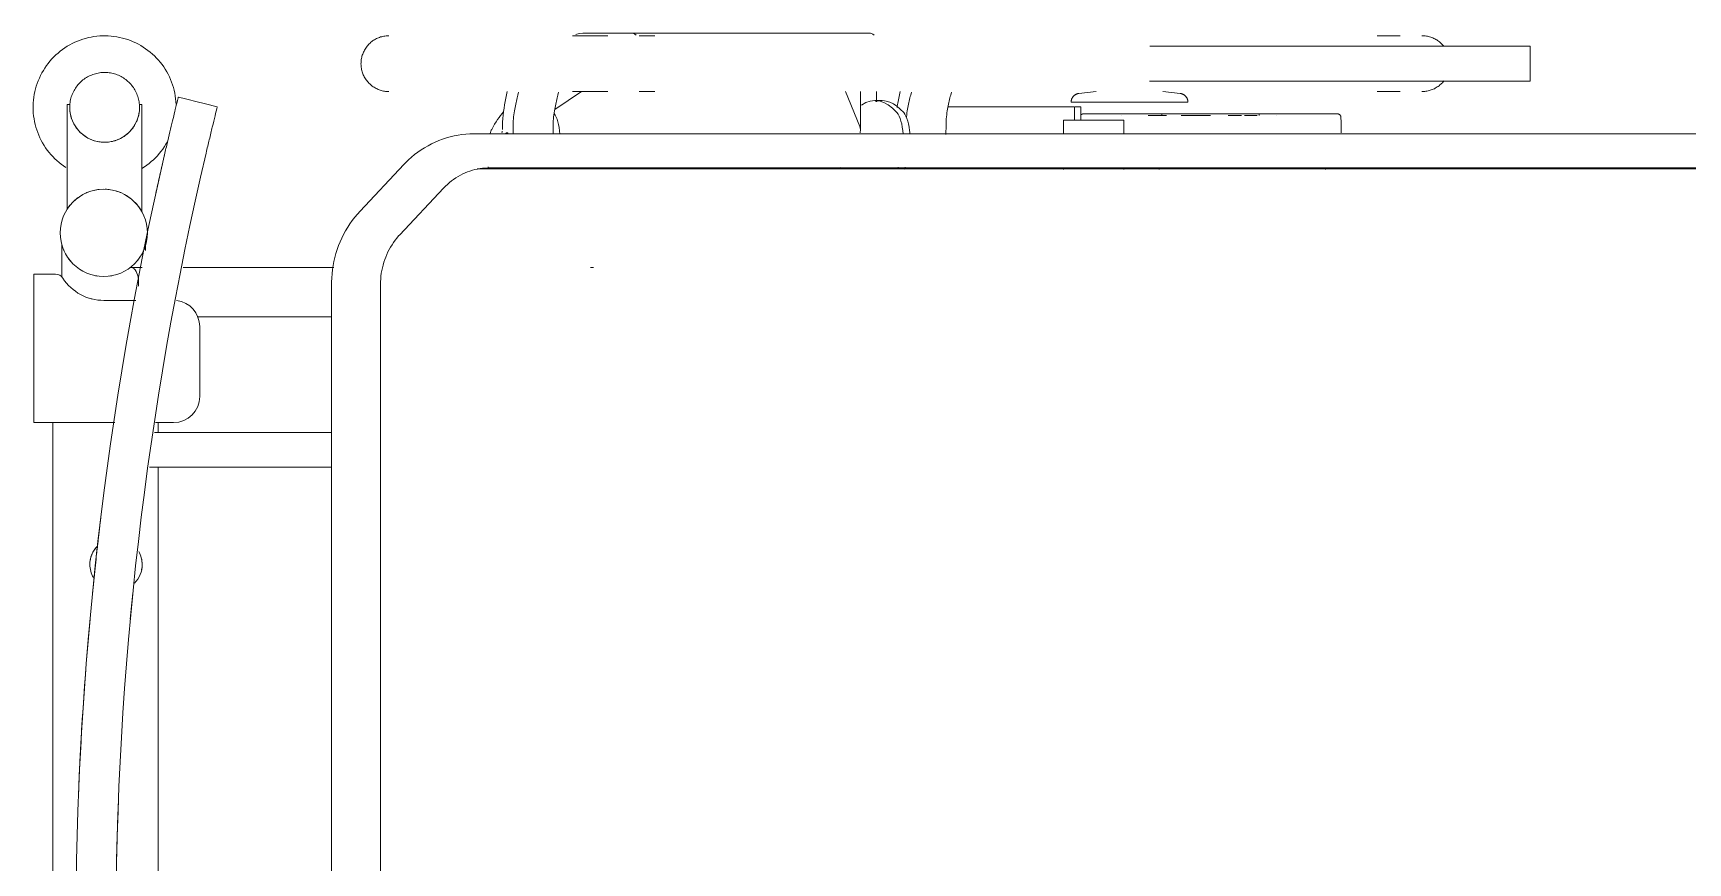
# Model space of a CAD drawing. Header units: millimetres. Extents: x -174154 to -170572, y -111302 to -109817.
# Drawn here: x -170869.87 to -170860.39, y -110606.29 to -110601.54 of the extents above; entities that cross this region are included whole.
import ezdxf

# ---------------------------------------------------------------- set-up
doc = ezdxf.new("R2010")
doc.units = ezdxf.units.MM
doc.linetypes.add('ACAD_ISO02W100', pattern=[15, 12, -3])
doc.layers.add('!Подложка', color=252, linetype='ACAD_ISO02W100', lineweight=25)
doc.layers.add('Специальное оборудование', color=7, linetype='Continuous', lineweight=18)

# ---------------------------------------------------------------- blocks, each defined once
blk = doc.blocks.new('Medical_All_ARJO_Enterprise-8000_Patient-Bed - Citadel-V14-В_АР_ПЭ_02 Этаж')
at = {"layer": 'Специальное оборудование'}
for p, q in [((848.2247061360101, 374.8162923459365), (848.2247061360144, -371.8709884289974)), ((876.2985325592456, -371.8709884289974), (876.2985325592456, 374.8162923459365)), ((1035.914813300607, -292.8326392173687), (1035.914813300612, 292.832639217386)), ((975.6648133006081, 267.2392910623173), (975.6648133006081, -267.2392910622913)), ((1013.260909961903, -195.2721351761162), (1012.973210555421, -198.1551293568595)), ((1009.281152946215, -231.9625332769053), (1008.634559639425, -237.3824297518499)), ((980.5424518383192, -267.2392910622913), (876.271895445888, -267.2392910623)), ((876.271895445888, -287.2392910622954), (977.7491438272782, -287.2392910622868)), ((977.1524391039894, -292.8326392173768), (966.7897024446481, -292.8326392173768)), ((975.6648133006081, -287.2392910622868), (975.6648133006081, -292.8326392173601)), ((1046.789745359992, -292.8326392173768), (1000.420603119606, -292.8326392173768)), ((1046.789745359992, -377.832647562027), (1046.789745359992, -292.8326392173768)), ((951.789716749763, -307.8326547145844), (951.789716749763, -347.8326463699341)), ((953.3033456582488, -353.4815021123002), (876.271895445888, -353.4815021123002)), ((988.4518283143535, -362.8326618671418), (1006.766184782595, -362.8326618671418)), ((986.8462359996688, -370.9533054435122), (986.8462359996688, -373.6452884791615)), ((1030.789740821377, -394.5273480415228), (1030.789740821377, -376.2406428401897)), ((1034.455004734435, -377.832647562027), (1046.789745359992, -377.832647562027)), ((726.1281494796829, -381.6452884791526), (727.8115219731947, -381.6452884791526)), ((874.9998681898962, -381.6452884791526), (961.2744184479063, -381.645288479144)), ((984.7322452021327, -381.645288479144), (991.3197792274657, -381.645288479144)), ((982.789740821375, -391.4699404642132), (982.789740821375, -394.5273480415228)), ((837.1208344146706, -400.4833576485169), (812.0720471892516, -427.1397202412822)), ((834.8306574154449, -440.6256599208832), (859.8794446408597, -413.9692973281179)), ((984.9712647496474, -474.9862198606733), (984.9712647496474, -413.7320234533865)), ((1027.795128695996, -415.0836631837658), (1027.795128695996, -474.9862198606733)), ((785.7819392196792, -438.7704374405705), (1.733594831359858, -438.7704374405705)), ((42.34250752896823, -438.1182834874516), (729.0108506033491, -438.1182834874516)), ((306.525062467856, -437.8395702914013), (306.525062467856, -439.0089566565522)), ((422.1081153098773, -439.008956656564), (422.1081153098773, -437.839570291402)), ((456.8225675686161, -439.0089566565522), (456.8225675686161, -437.8395702913927)), ((748.4556913886167, -438.3537205085848), (585.2807429946079, -438.3537205085762)), ((729.0108506033491, -438.1182834874516), (792.8059269300659, -438.1182834874516)), ((779.6507267725289, -438.3537205085848), (778.2422806102733, -438.3537205085848)), ((1.733594831364189, -458.284264602941), (785.7819392196835, -458.284264602941)), ((422.1081153098773, -466.0040140151984), (422.1081153098773, -458.0457453869741)), ((456.8225675686205, -466.0040140151876), (456.8225675686205, -458.0457453869593)), ((524.0727803097897, -463.2164739659449), (524.138930297299, -457.8131065731836)), ((573.1595456061531, -460.4216931842225), (573.1595456061531, -482.4568927287863)), ((573.535117851991, -462.3709940836143), (581.7068750197561, -482.4568927288012)), ((749.2311506240774, -463.2164739659449), (749.2948439155431, -458.0137782859979)), ((772.2202739136359, -458.2801421998441), (772.159841546015, -463.2164739659449)), ((785.7819392196835, -458.284264602941), (794.6744629461512, -458.284264602941)), ((334.4291387529863, -468.766398707406), (334.4291387529858, -468.7663987074064)), ((344.5753751296135, -468.7663987073985), (344.5753751296135, -469.6968793868941)), ((353.0204780351642, -468.766398707406), (345.7939469389879, -468.766398707406)), ((345.7939469389872, -468.7663987074064), (353.0204780351637, -468.7663987074064)), ((352.3639739579889, -468.7663987074062), (345.9433299862883, -468.7663987074063)), ((345.9433299862882, -468.7663987074063), (352.3639739579888, -468.7663987074063)), ((349.6281603045631, -469.6968793868855), (346.8834670093552, -469.6968793868855)), ((362.4143273601725, -468.766398707406), (354.7021080810784, -468.766398707406)), ((362.201550967324, -468.7663987074062), (356.0966466747924, -468.7663987074062)), ((372.5250581753643, -469.6968793868941), (369.614285653964, -469.6968793868941)), ((388.9534696758746, -468.7663987074062), (372.5250581753335, -468.7663987074062)), ((389.3322042368415, -468.766398707406), (372.5250581753336, -468.766398707406)), ((372.5250581753335, -469.6968793869019), (372.5250581753332, -469.696879386902)), ((388.9534696758745, -469.696879386902), (372.5250581753335, -469.6968793869019)), ((372.5250581753336, -469.6968793869016), (372.525058175333, -469.696879386902)), ((389.2007143173061, -469.696879386902), (372.5250581753336, -469.6968793869016)), ((398.9006159609638, -469.6968793868941), (396.1665645676696, -469.6968793868941)), ((397.7821630687698, -468.7663987074064), (408.1618471657047, -468.7663987074064)), ((408.1618471657049, -468.766398707406), (397.78216306877, -468.766398707406)), ((398.0508731911858, -468.7663987074063), (398.0508731911858, -468.7663987074062)), ((400.4747412211152, -469.6968793868941), (400.4747412211152, -468.7663987073985)), ((439.749805003116, -466.0040140151984), (422.1081153098775, -466.0040140151984)), ((423.2965728508908, -468.7663987074063), (423.2965728508909, -468.766398707406)), ((456.7696786825401, -466.0040140151984), (439.7498050031161, -466.0040140151984)), ((446.8118088993519, -466.0040140151972), (446.8118088993519, -473.7633090515685)), ((450.078495895337, -473.7633090515685), (446.8118088993521, -473.7633090515685)), ((450.4027503019035, -473.7633090515685), (450.4027503019035, -466.0040140151972)), ((494.8758568453895, -473.7633090515685), (450.4027503019037, -473.7633090515685)), ((500.1185201125812, -473.7633090515685), (494.8758568453895, -473.7633090515685)), ((522.9139616726534, -473.7633090515685), (500.1185201125812, -473.7633090515685)), ((522.6208394793242, -475.2623252897305), (523.1751179698176, -472.4277652440407)), ((546.1038088917555, -472.4277652440407), (545.5495304012621, -475.2623252897305)), ((732.9692491480042, -482.4568927287905), (748.3630741723528, -472.2222922494864)), ((747.7792097936119, -475.2623252897306), (748.3334882841054, -472.4277652440406)), ((771.262179206043, -472.4277652440406), (770.7079007155496, -475.2623252897306)), ((271.4127462168117, -482.4568927288052), (263.7322682706803, -482.4568927288052)), ((263.732268270679, -482.4568927288052), (276.930870631816, -482.4568927288052)), ((276.2529873828749, -482.4568927288052), (271.4127462168109, -482.4568927288052)), ((385.4275669751743, -476.4933884143862), (418.8935029826054, -476.4933884143861)), ((389.9111522387458, -476.4933884143863), (386.5678910920905, -476.4933884143862)), ((389.8887374470153, -481.3771038322728), (399.7468155948046, -482.4568927287863)), ((418.8935029826056, -476.4933884143862), (452.359438990037, -476.4933884143863)), ((438.0401903705172, -482.4568927287863), (447.8982685182546, -481.3771038322728)), ((550.4471272081372, -482.456892728797), (551.5751753354311, -476.6905553253579)), ((560.9057763692995, -477.3417164297149), (564.8356241765173, -477.3417164297149)), ((563.8975887418733, -482.4568927287863), (563.8975887418733, -476.5960821857776)), ((693.6411847928571, -482.4568927288052), (690.9932097852853, -482.4568927288052)), ((691.017407378801, -482.4568927288052), (700.0160008522735, -482.4568927288052)), ((700.0044829699978, -482.4568927288052), (693.6411847928575, -482.4568927288052)), ((717.9932494781712, -482.4568927288052), (737.6286423986407, -482.4568927288052)), ((730.0056757293893, -482.4568927288052), (718.0988889402197, -482.4568927288052)), ((738.1992934468749, -482.4568927288052), (730.0056757294007, -482.4568927288052)), ((775.6054975224231, -482.4568927288054), (776.7335456497186, -476.6905553253579)), ((984.9712647496474, -474.9862198606733), (986.366721324399, -474.9862198606733)), ((1026.246576081111, -474.9862198606733), (1027.795128695996, -474.9862198606733)), ((189.2480463813068, -488.4533081865994), (189.2480463813068, -508.4611679696125)), ((189.2509511315863, -488.4533081866112), (239.3159643660892, -488.4533081866112)), ((239.3159643660893, -488.4533081866112), (407.5501528985775, -488.4533081866112)), ((239.3159643660894, -508.4611679696228), (189.2509511315863, -508.4611679696228)), ((407.2026175316719, -508.4611679696228), (239.3159643660893, -508.4611679696228)), ((276.9308706318155, -514.4575834274289), (263.7322682706791, -514.4575834274289)), ((263.7322682706807, -514.4575834274289), (271.4127462168111, -514.4575834274289)), ((271.4127462168108, -514.4575834274289), (276.252987382873, -514.4575834274289)), ((568.2010095493414, -515.955046345646), (704.6522054866791, -515.955046345646)), ((690.9932097852793, -514.4575834274289), (693.641184792826, -514.4575834274289)), ((700.0160008522778, -514.4575834274289), (691.0174073788095, -514.4575834274289)), ((693.6411847928416, -514.4575834274289), (700.004482970003, -514.4575834274289)), ((718.3333543249937, -515.9550463456553), (704.6522054866457, -515.9550463456552)), ((737.6286423986451, -514.4575834274289), (717.993249478167, -514.4575834274289)), ((718.0988889402175, -514.4575834274289), (730.0056757293834, -514.4575834274289)), ((728.2071815213613, -515.9550463456553), (718.3333543249939, -515.9550463456553)), ((732.2264014156983, -515.9550463456553), (728.2071815213615, -515.9550463456553)), ((730.0056757293887, -514.4575834274289), (738.1992934468768, -514.4575834274289))]:
    blk.add_line(p, q, dxfattribs=at)
at = {"layer": 'Специальное оборудование', "flags": 128}
for points in [[(848.2247061360144, -371.8709884289974), (848.194140646391, -373.4971396175336), (848.1025013908144, -375.1205420218955), (847.9499598366292, -376.738452964162), (847.7368011880288, -378.3481419583176), (847.4634235248026, -379.9468967544444), (847.1303365985257, -381.5320293201594), (846.7381602882521, -383.1008817377619), (846.2876227186564, -384.6508319947483), (845.779558044855, -386.1792996443743), (845.2149039092676, -387.6837513126413), (844.5946985778573, -389.1617060268678), (843.92007776481, -390.6107403403291), (843.1922711573222, -392.0284932269542), (842.4125986547356, -393.4126707195152), (841.58246633943, -394.7610502646149), (840.7033622002523, -396.0714847681576), (839.7768516330173, -397.341906305607), (838.8045727465559, -398.5703294727408), (837.7882315067793, -399.7548543547077), (837.1208344146706, -400.4833576485169)], [(859.8794446408597, -413.9692973281179), (861.4400336433796, -412.2407687567423), (862.9331030907185, -410.4487914253962), (864.3564103432686, -408.5963088083904), (865.707831158467, -406.6863431426449), (866.985360839657, -404.721990219202), (868.1871152213715, -402.7064143164477), (869.3113315170407, -400.6428432674957), (870.3563690512826, -398.5345636522146), (871.3207098956764, -396.3849161027558), (872.202959423277, -394.1972907108717), (873.0018467943457, -391.9751225249296), (873.7162253827621, -389.7218871247538), (874.3450731504139, -387.4410962628942), (874.8874929746562, -385.1362935618674), (875.3427129323524, -382.8110502574837), (875.7100865427299, -380.4689609796933), (875.9890929702716, -378.1136395632428), (876.1793371881413, -375.7487148812172), (876.2805501022938, -373.3778266957448), (876.2985325592456, -371.8709884289974)], [(812.0720471892516, -427.1397202412822), (810.9875027035865, -428.2486117242244), (809.863678877121, -429.3090258730315), (808.7024858798692, -430.3193920366305), (807.5058782741786, -431.2782333756041), (806.2758500347142, -432.1841674448075), (805.0144297096587, -433.0359063585015), (803.7236757744412, -433.83225655803), (802.4056722274308, -434.5721182111056), (801.0625244737682, -435.254484279262), (799.6963555381027, -435.8784392989094), (798.309302640302, -436.4431579282742), (796.9035141598598, -436.9479033193902), (795.4811470046193, -437.3920253788066), (794.0443643886479, -437.7749589844606), (792.5953340119414, -438.0962222270753), (791.136226622559, -438.3554147433416), (789.6692149294023, -438.5522162051448), (788.1964728224219, -438.6863850227924), (786.7201748463777, -438.7577573125658), (785.7819392196792, -438.7704374405705)], [(794.6744629461555, -458.284264602941), (796.954804256584, -458.2357246959092), (799.2313088912618, -458.0901946849672), (801.500149617282, -457.8479433204799), (803.7575179968851, -457.5094172597384), (805.9996335614655, -457.0752392018296), (808.2227527247034, -456.5462053249836), (810.4231773601236, -455.9232820727887), (812.5972629776701, -455.207602345418), (814.7414264452408, -454.4004611600272), (816.8521532129192, -453.503310850153), (818.9260040102566, -452.5177558769078), (820.9596209993302, -451.4455473257462), (822.9497333780962, -450.2885771609614), (824.8931624394969, -449.0488723071416), (826.7868261014797, -447.7285886213676), (828.6277429311085, -446.3300048139628), (830.4130356924962, -444.8555163685057), (832.1399344533246, -443.3076295039449), (833.8057792875513, -441.6889552139785), (834.8306574154449, -440.6256599208832)], [(984.9043126761262, -438.4669388751071), (983.5229828066359, -439.3507767617551), (982.1781019423207, -440.2891461341438), (980.8718216056787, -441.2805458014437), (979.606231566579, -442.3233897356779), (978.3833564991213, -443.4160096090102), (977.2051527425383, -444.556657462726), (976.0735051714969, -445.7435085035771), (974.9902241807123, -446.9746640230868), (973.9570427886806, -448.2481544350621), (972.9756138652364, -449.5619424265029), (972.0475074872818, -450.913926216876), (971.1742084270545, -452.3019429205305), (970.357113776742, -453.7237720068304)], [(1047.306650322137, -473.4374999999866), (1047.273854693949, -471.797937233581), (1047.17552027537, -470.160997417849), (1047.011804380503, -468.5292993072937), (1046.782968919857, -466.9054532708163), (1046.489379981354, -465.292057115678), (1046.13150724466, -463.6916919315515), (1045.709923229816, -462.1069179613493), (1045.225302381319, -460.5402705053349), (1044.678419989128, -458.9942558652573), (1044.070150948429, -457.4713473347279), (1043.401468359919, -455.9739812425358), (1042.673441973095, -454.5045530550034), (1041.887236474881, -453.0654135437701), (1041.044109626341, -451.6588650250562), (1040.145410250591, -450.2871576764332), (1039.19257607492, -448.95248593707), (1038.187131430741, -447.6569849970002), (1037.130684815004, -446.4027273813859), (1036.024926316931, -445.1917196348487), (1034.871624914236, -444.025899111461), (1033.672625643139, -442.9071308753469), (1032.429846646696, -441.8372047170365), (1031.145276106204, -440.8178322901312), (1029.820969060487, -439.850644373088), (1028.459044118318, -438.9371882602289)], [(1026.3066296293, -473.4374999999866), (1026.290631777779, -472.6377140789979), (1026.242663816358, -471.8392076448576), (1026.162802483545, -471.0432581375441), (1026.051175540437, -470.2511389064575), (1025.907961566326, -469.4641171734081), (1025.733389673031, -468.6834520052636), (1025.527739138326, -467.9103922997818), (1025.29133895921, -467.1461747875477), (1025.024567325533, -466.3920220535836), (1024.727851015004, -465.6491405813878), (1024.401664710416, -464.9187188228237), (1024.046530240289, -464.2019252968999), (1023.663015744004, -463.4999067203514), (1023.251734762949, -462.81378617315), (1022.813345258956, -462.1446613017854), (1022.348548561715, -461.4936025633399), (1021.858088246785, -460.8616515128946), (1021.34274894605, -460.2498191373267), (1020.803355092458, -459.6590842379126), (1020.240769601106, -459.0903918644764), (1019.655892488771, -458.5446518035168), (1019.049659434067, -458.0227371226862), (1018.423040280559, -457.5254827741519), (1017.777037485215, -457.0536842588065), (1017.112684514702, -456.6080963536123), (1016.431044192057, -456.189431904179), (1015.733206996389, -455.7983606842968), (1015.020289318341, -455.435508324521), (1014.29343167412, -455.1014553111791), (1013.553796880894, -454.7967360578853), (1012.802568196567, -454.5218380503962), (1012.040947426771, -454.2772010669121), (1011.270153002263, -454.0632164744032), (1010.491418029703, -453.880226602566), (1009.705988318928, -453.7285241961777), (1008.915120389915, -453.6083519467264), (1008.120079462652, -453.5199021041552), (1007.322137433015, -453.4633161693626), (1006.522570838031, -453.4386846677625), (1005.7226588137, -453.446047004517), (1004.923681048608, -453.4853914014363), (1004.126915736747, -453.5566549158898), (1003.333637532646, -453.6597235414775), (1002.545115512212, -453.7944323903423), (1001.762611142462, -453.9605659570944), (1000.987376263464, -454.1578584634581), (1000.220651085657, -454.3859942835002), (999.4636622057536, -454.6446084485932), (998.7176206444946, -454.9332872312274), (997.9837199092128, -455.2515688069463), (997.2631340845421, -455.598943993113), (996.5570159540845, -455.9748570635296), (995.8664951562095, -456.3787066374795), (995.1926763768965, -456.8098466417991), (994.5366375824522, -457.2675873444436), (993.8994282949923, -457.7511964579376), (993.2820679134568, -458.2599003108724), (992.6855440827549, -458.792885085589), (992.110811113763, -459.3492981201564), (991.5587884566289, -459.9282492724033), (991.0303592298528, -460.5288123440006), (990.5263688074577, -461.1500265621277), (990.047623466618, -461.7908981165884), (989.5948890977487, -462.450401749573), (989.1688899792666, -463.1274823959679), (988.7703076188752, -463.8210568711819), (988.3997796633342, -464.530015604002), (988.057898878329, -465.2532244116894), (987.7452122001866, -465.9895263144413), (987.4622198608807, -466.7377433862609), (987.209374587792, -467.4966786394679), (986.987080879422, -468.2651179395444), (986.7956943582763, -469.0418319475306), (986.6355212019731, -469.8255780867104), (986.5068176533896, -470.6151025304442), (986.4097896107401, -471.4091422080538), (986.3445922982064, -472.2064268254358), (986.311330017568, -473.0056808972822), (986.3066677762756, -473.4374999999866)], [(297.7421247105, -467.8489315748376), (297.5739227776313, -464.8538001774439), (297.5256286987551, -461.854338282397), (297.5973197340891, -458.8553443888705)], [(573.368121044008, -458.8593558157165), (573.1656948025586, -460.6807588793328), (573.5351178519911, -462.3709940836142)], [(299.7363363673082, -469.6968793868941), (299.6563576989365, -469.6952796002156), (299.5765069793684, -469.6904827994973), (299.4969119527324, -469.682496658603), (299.4176999540803, -469.6713339536493), (299.3389977057214, -469.6570125425794), (299.2609311144577, -469.6395553366006), (299.1836250701836, -469.6189902635146), (299.1072032460797, -469.5953502230599), (299.0317879007602, -469.5686730342495), (298.9574996826933, -469.5390013749043), (298.8844574371791, -469.5063827133365), (298.8127780162231, -469.4708692324539), (298.7425760916211, -469.4325177462579), (298.6739639714646, -469.3913896089257), (298.6070514205196, -469.3475506167117), (298.5419454845808, -469.3010709026663), (298.4787503192752, -469.2520248243991), (298.4175670233692, -469.2004908451803), (298.3584934770884, -469.1465514083797), (298.3016241855087, -469.090292805591), (298.2470501273667, -469.0318050385708), (298.194858609509, -468.9711816752948), (298.1451331272372, -468.9085197001845), (298.0979532307082, -468.8439193590406), (298.0533943976928, -468.7774839986316), (298.0115279128229, -468.7093199013613), (297.9724207535398, -468.6395361152415), (297.9361354829555, -468.5682442794465), (297.9027301497695, -468.4955584457092), (297.8722581953759, -468.4215948958451), (297.8447683684087, -468.3464719557678), (297.820304646731, -468.2703098061599), (297.798906167071, -468.1932302902002), (297.780607162441, -468.1153567186811), (297.7654369073308, -468.0368136727026), (297.7534196709237, -467.9577268043718), (297.7445746782349, -467.8782226358322), (297.7421247105044, -467.8489315748376)], [(311.2754607526354, -469.6968793868941), (309.7517567924575, -469.6968793868941), (308.3284767235758, -469.6968793868941), (307.0078974904733, -469.6968793868941), (305.7921317382192, -469.6968793868941), (304.6831244326622, -469.6968793868941), (303.6826497489248, -469.6968793868941), (302.79230823307, -469.6968793868941), (302.0135242415926, -469.6968793868941), (301.3475436627548, -469.6968793868941), (300.795431923409, -469.6968793868941), (300.3580722845652, -469.6968793868941), (300.0361644283443, -469.6968793868941), (299.8302233386446, -469.6968793868941), (299.7405784772748, -469.6968793868941), (299.7363363673082, -469.6968793868941)], [(299.7363363673082, -469.6968793868941), (299.7945595810396, -469.6968793868941), (299.9691360775116, -469.6968793868941), (300.2597865715653, -469.6968793868941), (300.6660460844126, -469.6968793868941), (301.1872646875062, -469.6968793868941), (301.8226085422601, -469.6968793868941), (302.5710612340426, -469.6968793868941), (303.4314253982098, -469.6968793868941), (304.402324635628, -469.6968793868941), (305.4822057146407, -469.6968793868941), (306.6693410558719, -469.6968793868941), (307.961831496028, -469.6968793868941), (309.3576093261108, -469.6968793868941), (310.8544415993558, -469.6968793868941), (312.4499337034204, -469.6968793868941), (314.1415331913036, -469.6968793868941), (315.9265338646728, -469.6968793868941), (317.8020801032281, -469.6968793868941), (319.7651714330844, -469.6968793868941), (321.8126673268871, -469.6968793868941), (323.9412922279869, -469.6968793868941), (326.1476407906116, -469.6968793868941), (328.4281833277308, -469.6968793868941), (330.7792714577757, -469.6968793868941), (333.1971439412796, -469.6968793868941), (335.6779326980454, -469.6968793868855), (338.2176689952771, -469.6968793868855), (340.8122897966759, -469.6968793868855), (343.4576442624503, -469.6968793868855), (346.1495003897736, -469.6968793868855), (348.883551783059, -469.6968793868855), (351.6554245433305, -469.6968793868855), (354.4606842654534, -469.6968793868855), (357.2948431323052, -469.6968793868855), (360.1533670942929, -469.6968793868855), (363.031683122847, -469.6968793868855), (365.9251865263462, -469.6968793868855), (368.829248316589, -469.6968793868855), (371.739222614206, -469.6968793868855), (372.5250581753643, -469.6968793868855)], [(372.5250581753643, -469.6968793868855), (375.4358306967648, -469.6968793868855), (378.3419466030648, -469.6968793868855), (381.2387567287486, -469.6968793868855), (384.1216267955663, -469.6968793868855), (386.9859448264008, -469.6968793868941), (389.827128523414, -469.6968793868941), (392.6406325987838, -469.6968793868941), (395.42195604617, -469.6968793868941), (398.1666493413734, -469.6968793868941), (400.8703215606243, -469.6968793868941), (403.5286474051273, -469.6968793868941), (406.1373741206094, -469.6968793868941), (408.6923283008219, -469.6968793868941), (411.1894225641094, -469.6968793868941), (413.6246620923293, -469.6968793868941), (415.9941510217338, -469.6968793868941), (418.2940986754945, -469.6968793868941), (420.520825627996, -469.6968793868941), (422.6707695911202, -469.6968793868941), (424.7404911131679, -469.6968793868941), (426.7266790812099, -469.6968793868941), (428.6261560181954, -469.6968793868941), (430.43588316623, -469.6968793868941), (432.1529653479337, -469.6968793868941), (433.774655598102, -469.6968793868941), (435.2983595582755, -469.6968793868941), (436.7216396271616, -469.6968793868941), (438.0422188602597, -469.6968793868941), (439.2579846125182, -469.6968793868941), (440.3669919180708, -469.6968793868941), (441.3674666018126, -469.6968793868941), (442.2578081176674, -469.6968793868941), (443.0365921091404, -469.6968793868941), (443.7025726879783, -469.6968793868941), (444.2546844273197, -469.6968793868941), (444.6920440661679, -469.6968793868941), (445.0139519223887, -469.6968793868941), (445.2198930120884, -469.6968793868941), (445.309537873454, -469.6968793868941), (445.3137799834248, -469.6968793868941)], [(445.3137799834248, -469.6968793868941), (445.2555567696934, -469.6968793868941), (445.0809802732257, -469.6968793868941), (444.7903297791721, -469.6968793868941), (444.384070266316, -469.6968793868941), (443.8628516632268, -469.6968793868941), (443.2275078084729, -469.6968793868941), (442.4790551166905, -469.6968793868941), (441.6186909525233, -469.6968793868941), (440.6477917151051, -469.6968793868941), (439.5679106360967, -469.6968793868941), (438.3807752948611, -469.6968793868941), (437.088284854705, -469.6968793868941), (435.6925070246179, -469.6968793868941), (434.1956747513729, -469.6968793868941)], [(446.7688152081076, -469.069057398275), (446.7127788500579, -469.1261456920736), (446.6545043922645, -469.1809474646896), (446.5940850614226, -469.2333750449566), (446.5316175155731, -469.2833445599383), (446.4672016894611, -469.3307760690651), (446.4009406346697, -469.3755936920604), (446.3329403547559, -469.4177257302643), (446.2633096356558, -469.4571047814181), (446.1921598716644, -469.4936678474308), (446.1196048872292, -469.5273564351987), (446.045760754852, -469.5581166501821), (445.9707456093851, -469.585899282576), (445.8946794590669, -469.6106598861162), (445.8176839934995, -469.6323588490988), (445.7398823890136, -469.6509614578268), (445.6613991115744, -469.6664379520884), (445.5823597176849, -469.6787635728023), (445.5028906535146, -469.6879186015903), (445.4231190526153, -469.6938883923627), (445.3431725325286, -469.6966633947427), (445.3137799834248, -469.6968793868941)], [(964.0634197518768, -479.2546079728741), (963.425190435482, -479.0954795320614), (961.516850013548, -478.6196768259157), (958.3573779383172, -477.8319319633596), (953.9781968263599, -476.7400794826266), (948.4228599440746, -475.3549784326453), (941.7466180474784, -473.6904043740689)], [(965.3394427116274, -475.0770627664009), (965.4377771302062, -476.7140025821415), (965.6014930250727, -478.3457006926881), (965.8303284857144, -479.9695467291655), (966.1239174242218, -481.5829428843039), (966.4817901609159, -483.1833080684217), (966.9033741757595, -484.7680820386326), (967.3879950242574, -486.3347294946469), (967.934877416444, -487.8807441347245), (968.5431464571425, -489.4036526652453), (969.2118290456526, -490.901018757446), (969.9398554324766, -492.3704469449784), (970.7260609306952, -493.8095864562117), (971.5691877792311, -495.2161349749256), (972.4678871549764, -496.5878423235486), (973.4207213306564, -497.9225140629118), (974.4261659748311, -499.2180150029816), (975.4826125905677, -500.4722726185959), (976.5883710886455, -501.6832803651332), (977.7416724913361, -502.8491008885208), (978.9406717624331, -503.9678691246349), (980.1834507588711, -505.0377952829453), (981.4680212993676, -506.057167709842), (982.7923283450846, -507.0243556268939), (984.1542532872533, -507.9378117397529), (985.5516173364907, -508.7960747135019), (986.9821850084116, -509.5977715104694), (988.4436676999172, -510.3416195868036), (989.9337273504567, -511.0264289442636), (991.4499801824571, -511.6511040339424), (992.9900005148361, -512.2146455089791), (994.5513246435808, -512.716151823208), (996.1314547831549, -513.1548206735293), (997.7278630624046, -513.5299502833491), (999.3379955686378, -513.8409405253047), (1000.959276433321, -514.0872938813781), (1002.589111952921, -514.2686162387247), (1004.224894738289, -514.3846175202497), (1005.864007885913, -514.4351121486801), (1007.503829164422, -514.42001934335), (1009.141735209581, -514.3393632495538), (1010.775105721108, -514.1932728998157), (1012.401327654632, -513.9819820075463), (1014.017799401957, -513.7058285930898), (1015.621934953124, -513.3652544430009), (1017.211168033442, -512.9608044032707), (1018.782956209009, -512.4931255076872), (1020.334784954033, -511.9629659427102), (1021.864171673569, -511.371173850548), (1023.368669675109, -510.7186959723244), (1024.845872082796, -510.006576133434), (1026.293415687897, -509.2359535737087), (1027.708984729446, -508.4080611248661), (1029.090314598936, -507.5242232382267), (1030.435195463247, -506.585853865838), (1031.741475799893, -505.5944541985382), (1033.007065838988, -504.5516102643039), (1034.22994090645, -503.4589903909716), (1035.408144663038, -502.3183425372558), (1036.539792234079, -501.1314914964047), (1037.623073224859, -499.900335976895), (1038.656254616891, -498.6268455649197), (1039.63768354034, -497.3130575734789), (1040.565789918286, -495.9610737831058), (1041.439088978522, -494.5730570794514), (1042.25618362883, -493.1512279931514), (1043.015766692089, -491.6978611474249), (1043.716622997417, -490.2152816192071), (1044.357631324247, -488.7058612194663), (1044.937766195994, -487.1720146988458), (1045.456099520616, -485.6161958845838), (1045.911802075365, -484.0408937548942), (1046.304144833366, -482.4486284571255), (1046.63250012991, -480.8419472760997), (1046.896342666551, -479.2234205589713), (1047.095250351527, -477.5956376032076), (1047.228904974968, -475.9612025142941), (1047.297092717994, -474.3227300397178), (1047.306650322137, -473.4374999999866)], [(986.3066677762756, -473.4374999999866), (986.3226656277972, -474.2372859209839), (986.3706335892176, -475.0357923551242), (986.4504949220315, -475.8317418624377), (986.5621218651395, -476.6238610935243), (986.7053358392503, -477.4108828265738), (986.8799077325494, -478.1915479947096), (987.08555826725, -478.9646077002), (987.3219584463664, -479.7288252124341), (987.5887300800434, -480.4829779463983), (987.8854463905725, -481.2258594185941), (988.2116326951559, -481.9562811771581), (988.566767165287, -482.6730747030819), (988.950281661572, -483.3750932796304), (989.3615626426272, -484.0612138268319), (989.7999521466204, -484.7303386981964), (990.2647488438658, -485.381397436642), (990.7552091587908, -486.0133484870872), (991.2705484595261, -486.6251808626552), (991.8099423131183, -487.2159157620692), (992.3725278044699, -487.7846081355054), (992.9574049168048, -488.330348196465), (993.5636379715091, -488.852262877287), (994.1902571250214, -489.3495172258299), (994.836259920365, -489.8213157411753), (995.5006128908739, -490.2669036463695), (996.1822532135191, -490.6855680958028), (996.8800904091912, -491.076639315685), (997.5930080872349, -491.4394916754608), (998.31986573146, -491.7735446887941), (999.059500524682, -492.0782639420966), (999.8107292090095, -492.3531619495856), (1000.572349978809, -492.5977989330697), (1001.343144403313, -492.8117835255786), (1002.121879375869, -492.9947733974158), (1002.907309086648, -493.1464758038041), (1003.698177015661, -493.2666480532554), (1004.493217942928, -493.3550978958266), (1005.291159972566, -493.4116838306192), (1006.090726567545, -493.4363153322194), (1006.890638591876, -493.4289529954648), (1007.689616356968, -493.3896085985455), (1008.486381668828, -493.3183450840834), (1009.27965987293, -493.2152764585043), (1010.068181893364, -493.0805676096395), (1010.850686263114, -492.9144340428874), (1011.625921142108, -492.7171415365237), (1012.392646319919, -492.4890057164816), (1013.149635199818, -492.23039155138), (1013.895676761082, -491.9417127687457), (1014.629577496359, -491.6234311930355), (1015.35016332103, -491.2760560068688), (1016.056281451492, -490.9001429364523), (1016.746802249367, -490.4962933625023), (1017.420621028684, -490.0651533581827), (1018.076659823128, -489.6074126555382), (1018.713869110584, -489.1238035420442), (1019.331229492119, -488.6150996891008), (1019.927753322821, -488.0821149143841), (1020.502486291813, -487.5257018798254), (1021.054508948943, -486.9467507275786), (1021.582938175728, -486.3461876559812), (1022.086928598118, -485.7249734378541), (1022.565673938954, -485.0841018833934), (1023.018408307827, -484.4245982504089), (1023.444407426314, -483.747517604014), (1023.842989786701, -483.0539431287999), (1024.213517742242, -482.3449843959799), (1024.555398527247, -481.6217755882838), (1024.868085205394, -480.8854736855405), (1025.151077544695, -480.1372566137209), (1025.403922817784, -479.3783213605139), (1025.626216526154, -478.6098820604374), (1025.817603047296, -477.8331680524513), (1025.977776203603, -477.0494219132714), (1026.106479752191, -476.2598974695376), (1026.203507794836, -475.465857791928), (1026.268705107374, -474.6685731745461), (1026.301967388004, -473.8693191026997), (1026.3066296293, -473.4374999999866)], [(238.7887044592828, -488.5312380444603), (239.195676713776, -488.037338607959), (239.6220741434909, -487.560108787824), (240.0672146035042, -487.1003120499438), (240.5303859640377, -486.6586839710503), (241.0108472497166, -486.235931061816), (241.5078298249801, -485.8327296367474), (242.0205386237284, -485.4497247320896), (242.548153421242, -485.0875290740091), (243.0898301464123, -484.7467220982788), (243.6447022320252, -484.4278490233526), (244.211882001104, -484.1314199781459), (244.7904620870161, -483.8579091858833), (245.3795168850473, -483.6077542054936), (245.9781040331797, -483.3813552315842), (246.5852659196678, -483.1790744542062), (247.2000312150052, -483.0012354794603), (247.8214164258782, -482.8481228117649), (248.4484274684935, -482.7199813987314), (249.0800612589462, -482.6170162392787), (249.7153073179035, -482.5393920557066), (250.3531493871864, -482.4872330301434), (250.9925670555519, -482.4606226059044), (251.3380301236003, -482.4568927288036)], [(389.8887374470023, -481.3771038322641), (389.6903823056689, -481.351610600665), (389.493205284646, -481.3182056708946), (389.2975218251165, -481.2769424837192), (389.1036449788563, -481.2278870514378), (388.9118849074735, -481.1711178522643), (388.7225483861689, -481.1067257048267), (388.5359383129937, -481.034813622812), (388.352353224254, -480.9554966502147), (388.1720868169225, -480.8689016772665), (387.9954274788043, -480.7751672374549), (387.822657827149, -480.6744432858906), (387.6540542565534, -480.5668909593965), (387.4898864967534, -480.4526823187765), (387.3304171811492, -480.3320000734724), (387.1759014266222, -480.2050372893374), (387.0265864254245, -480.0719970797416), (386.8827110497065, -479.9330922806513), (386.7445054693697, -479.7885451100975), (386.6121907838692, -479.6385868127185), (386.4859786684677, -479.4834572898086), (386.3660710356313, -479.3234047155163), (386.2526597119931, -479.1586851398035), (386.1459261314814, -478.9895620788627), (386.0460410450467, -478.8163060935174), (385.9531642475274, -478.6391943563698), (385.8674443219856, -478.4585102084404), (385.7890184020171, -478.2745427058021), (385.7180119523585, -478.0875861572128), (385.6545385681844, -477.8979396532765), (385.5986997933759, -477.7059065879544), (385.5505849580521, -477.511794173172), (385.5102710356917, -477.315912947388), (385.4778225199638, -477.1185762787747), (385.4532913215824, -476.9200998639115), (385.4367166852201, -476.7208012227267), (385.428125126763, -476.5209991905201), (385.4275669752068, -476.4933884143721)], [(452.3594389900674, -476.4933884143721), (452.351951121707, -476.6932348523694), (452.3364775168468, -476.8926219996633), (452.313042929955, -477.0912308793407), (452.2816848513685, -477.288743759578), (452.2424534473286, -477.4848446618867), (452.1954114797095, -477.6792198666647), (452.1406342056281, -477.8715584150586), (452.0782092570298, -478.0615526063973), (452.0082365005252, -478.2488984905243), (451.9308278775907, -478.4332963539705), (451.8461072255175, -478.6144511995169), (451.7542100792692, -478.7920732180304), (451.655283454674, -478.9658782521905), (451.5494856132393, -479.1355882510077), (451.436985808934, -479.3009317146829), (451.3179640174499, -479.4616441289667), (451.1926106482589, -479.6174683882574), (451.0611262400109, -479.7681552069868), (450.9237211397194, -479.9134635184005), (450.7806151662237, -480.0531608601807), (450.6320372585603, -480.1870237463889), (450.4782251096807, -480.3148380249683), (450.3194247862183, -480.4363992203275), (450.1558903348051, -480.5515128605064), (449.9878833756888, -480.6599947882089), (449.8156726841578, -480.7616714555082), (449.6395337605815, -480.8563802014331), (449.459748389671, -480.9439695121849), (449.2766041896636, -481.0242992635444), (449.0903941522045, -481.0972409450508), (448.9014161736422, -481.1626778655823), (448.7099725784164, -481.2205053400073), (448.5163696354527, -481.2706308567259), (448.3209170681488, -481.3129742255808), (448.1239275589276, -481.3474677062335), (447.9257162489744, -481.3740561164681), (447.8982685182719, -481.3771038322641)], [(843.3776780586448, -482.4568927288036), (844.0175212159211, -482.4696912984759), (844.6563407606396, -482.5080665324938), (845.2931147177978, -482.5719570386758), (845.9268243849083, -482.6612606058519), (846.556455961684, -482.775834367342), (847.1810021719217, -482.9154950295884), (847.7994638749077, -483.0800191653095), (848.4108516638474, -483.2691435710015), (849.014187448713, -483.4825656879401), (849.6085060209435, -483.7199440862832), (850.1928565976049, -483.9808990112334), (850.766304342428, -484.2650129905622), (851.327931861357, -484.5718315025215), (851.8768406701673, -484.9008637029332), (852.4121526318594, -485.2515832104757), (852.9330113614794, -485.6234289487471), (853.4385835961803, -486.0158060439015), (853.9280605282352, -486.4280867762729), (854.4006590989645, -486.8596115846432), (854.8556232514698, -487.3096901213792), (855.2922251401661, -487.7776023568275), (855.7097662951721, -488.262599731225), (856.1075787397027, -488.7639063522547), (856.4850260587078, -489.2807202362278), (856.8415044169966, -489.8122145912037), (857.1764435252463, -490.3575391395775), (857.4893075523263, -490.9158214784128), (857.779595982539, -491.4861684750575), (858.046844416318, -492.0676676959835), (858.2906253131782, -492.6593888664908), (858.5105486756905, -493.2603853589313), (858.7062626733898, -493.8696957071026), (858.8774542056326, -494.4863451444651), (859.023849402479, -495.1093471634189), (859.145214062847, -495.7377050936817), (859.2413540291715, -496.3704136965645), (859.3121154980137, -497.006460773306), (859.3573852661146, -497.6448287842449), (859.3770909115116, -498.2844964767505), (859.3712009093692, -498.9244405189746), (859.3397246824336, -499.5636371369475), (859.2827125859494, -500.2010637524529), (859.2002558271206, -500.8357006188774), (859.0924863191665, -501.4665324526135), (858.9595764703092, -502.092550057292), (858.8017389079504, -502.7127519383021), (858.6192261385212, -503.3261459049315), (858.4123301435291, -503.9317506576774), (858.1813819124181, -504.5285973581346), (857.9267509130942, -505.1157311788907), (857.6488445008443, -505.6922128310957), (857.348107266637, -506.2571200670754), (857.025020325899, -506.809549155759), (856.680100548814, -507.3486163284449), (856.313899733436, -507.8734591926622), (855.9270037229624, -508.3832381117775), (855.5200314684691, -508.8771375482789), (855.0936340387543, -509.3543673684051), (854.648493578741, -509.8141641062854), (854.1853222182075, -510.2557921851962), (853.7048609325286, -510.6785450944132), (853.2078783572651, -511.0817465194904), (852.6951695585168, -511.4647514241395), (852.1675547610032, -511.8269470822287), (851.6258780358329, -512.1677540579677), (851.0710059502244, -512.4866271328766), (850.5038261811412, -512.7830561780834), (849.9252460952291, -513.0565669703459), (849.336191297198, -513.3067219507442), (848.7376041490655, -513.5331209246536), (848.1304422625818, -513.7354017020316), (847.51567696724, -513.9132406767689), (846.894291756367, -514.0663533444642), (846.2672807137517, -514.1944947574978), (845.635646923299, -514.2974599169505), (845.000400864346, -514.3750841005226), (844.3625587950588, -514.4272431260945), (843.7231411266932, -514.4538535503334), (843.3776780586448, -514.4575834274342)], [(958.4118222846723, -477.8455064635027), (961.5456035793455, -478.6268458950508), (963.433065074755, -479.0974429001447), (964.0634197518752, -479.2546079728739)], [(251.3380301236003, -514.4575834274256), (250.6981869663241, -514.4447848577532), (250.0593674216099, -514.4064096237353), (249.4225934644518, -514.3425191175534), (248.7888837973412, -514.2532155503947), (248.1592522205612, -514.1386417888958), (247.5347060103279, -513.9989811266494), (246.9162443073418, -513.8344569909284), (246.3048565183978, -513.6453325852364), (245.7015207335366, -513.4319104682891), (245.107202161306, -513.194532069946), (244.5228515846404, -512.9335771450044), (243.9494038398172, -512.649463165667), (243.3877763208882, -512.3426446537163), (242.8388675120779, -512.0136124533046), (242.3035555503901, -511.6628929457621), (241.7826968207702, -511.2910472074821), (241.277124586065, -510.8986701123363), (240.7876476540144, -510.4863893799562), (240.3150490832851, -510.054864571586), (239.8600849307755, -509.60478603485), (239.4234830420748, -509.1368737994017), (239.0059418870774, -508.6518764250042)], [(736.2557252592579, -515.1002856913561), (734.280532897924, -515.7392832685678), (732.2264014156981, -515.9550463456553)]]:
    blk.add_lwpolyline(points, dxfattribs=at)
at = {"layer": 'Специальное оборудование'}
for centre, radius, start, end in [((-958.1218242148486, 3.005406723483637e-12), 1958.03031056732, 346.7958918172815, 13.20410818271877), ((-958.1218242148486, 3.005406723483637e-12), 1981.03031056732, 346.951916293182, 13.04808370681668), ((-958.121824214849, 3.005406723483637e-12), 1958.030310567319, 357.7123085677087, 358.8107689861194), ((-958.121824214849, 3.005406723483637e-12), 1981.030310567319, 354.7798361790993, 357.7390964375991), ((-958.121824214849, 3.005406723483637e-12), 1958.030310567319, 354.275901621946, 354.7155110010281), ((999.7897408213413, -211.5273480415354), 15.0000000000002, 134.9999999999998, 179.9999999999999), ((999.7897408213413, -211.5273480415354), 15.00000000000011, 0, 30.00000000000008), ((999.7897408213413, -211.5273480415354), 15.0000000000001, 179.9999999999999, 210), ((999.7897408213413, -211.5273480415354), 15.0000000000002, 315.1239566596744, 359.999999999999), ((966.7897408213117, -307.8326519584601), 14.99999999999993, 90.00000000003116, 180.000000000016), ((966.7897408213257, -347.8326519584593), 14.99999999999989, 180.0000000000153, 263.4117753905483), ((1006.789740821346, -390.8326519584444), 28.0000000000001, 33.0557311508724, 90.04820220577508), ((1006.789740821346, -401.5273480415331), 24.99999999999977, 0, 179.9999999999999), ((1034.448374193217, -372.8326519584366), 5.000000000000097, 213.0557311508724, 270.0759804277956), ((1006.789740821346, -401.5273480415331), 24.99999999999992, 179.9999999999998, 359.9999999999989), ((1006.789740821346, -401.5273480415331), 24.99999999999986, 209.2214889284914, 223.9641633713996), ((1006.789740821346, -401.5273480415331), 25.00000000000003, 320.7852049331043, 327.1628844717586), ((1006.789740821346, -401.5273480415331), 24.99999999999992, 231.092988227951, 238.7068378143082), ((1006.789740821346, -401.5273480415331), 24.99999999999996, 246.1122975479541, 253.4495122572166), ((1006.789740821346, -401.5273480415331), 24.99999999999989, 261.0860446692461, 268.1921867001251), ((1006.789740821346, -401.5273480415331), 24.99999999999982, 276.0323971064352, 282.9348611430334), ((1006.789740821346, -401.5273480415331), 24.99999999999982, 290.9609990296722, 297.6775355859419), ((1006.789740821346, -401.5273480415331), 24.99999999999986, 305.8774452716426, 312.4202100288504), ((419.604941721608, -434.1468811035097), 18.00000000000005, 191.9311684776542, 195.7234933388943), ((1006.306648702755, -473.4375000000013), 19.99998092651458, 0, 179.9999999999999), ((1006.306648702755, -473.4375000000013), 19.99998092651465, 179.9999999999998, 184.441205878676), ((1006.306648702755, -473.4375000000013), 19.99998092651477, 355.5587941213216, 359.9999999999989)]:
    blk.add_arc(centre, radius, start, end, dxfattribs=at)
for centre, major_axis, ratio, start_param, end_param in [((991.3197792274327, -373.6452884791615), (4.667513654406545e-14, 8), 0.5591929034707448, 1.570796326794907, 2.879793265790676), ((538.3443930397689, -402.7236588360907), (0, 45.23731943137016), 0.3420201433256718, 3.777426188117509, 3.816758242730083), ((542.2742408469844, -402.7236588360907), (0, 45.23731943137025), 0.3420201433256681, 3.777426188117516, 3.816758242730091), ((585.2807429945811, -447.9448087310515), (0, 9.591088222463984), 0.3420201433256597, 6.153034636518859, 6.643832003274101), ((781.32984932235, -446.9146853442174), (0, 16.64370840859991), 0.3420201433256657, 5.179047855508358, 5.270723182734122), ((517.236755302323, -462.5010466099759), (0, 20), 0.3420201433256708, 4.193015964121575, 4.676609979404867), ((550.4936799278597, -454.250958760149), (0, 17.34770240608429), 0.3420201433256656, 1.795560561201355, 2.768675591852478), ((554.4235277350751, -454.250958760149), (0, 17.34770240608433), 0.34202014332567, 1.795560561201351, 2.768675591852463), ((751.1925098001535, -454.250958760149), (0, 17.34770240608433), 0.3420201433256678, 1.795560561201361, 2.705117968616761), ((742.3951256166108, -462.5010466099759), (0, 19.99999999999997), 0.3420201433256635, 4.193015964121579, 4.676609979404868), ((765.3238165385484, -462.5010466099759), (0, 19.99999999999999), 0.3420201433256734, 4.193015964121585, 4.676609979404873), ((775.7027117616504, -453.3963021411543), (0, 5.524990091194126), 0.3420201433256755, 2.727488718721827, 3.51288688211924), ((765.943695335833, -458.6462723623735), (0, 36.34329842617909), 0.3420201433256667, 4.192832184456843, 4.653841057864912), ((765.5344540487782, -376.4361486424687), (0, 100.9055677872548), 0.3420201433256686, 3.49945943473124, 3.721665444300053), ((779.6974807418334, -461.0033760075356), (0, 3.939101341030132), 0.3420201433256692, 0.9935764288443221, 1.252912416559684), ((781.32984932235, -446.9146853442174), (0, 16.64370840859985), 0.3420201433256703, 3.721665444300016, 3.946744576928654), ((540.1654462242609, -462.5010466099759), (0, 20.00000000000002), 0.3420201433256663, 4.193015964121586, 4.434812971763229), ((560.905776369269, -376.4361486424687), (0, 100.9055677872549), 0.3420201433256678, 2.76867559185247, 3.245170518076266), ((540.7853250215456, -458.6462723623735), (0, 36.34329842617909), 0.3420201433256667, 4.192832184456843, 4.296090110782224), ((564.8356241764844, -376.4361486424687), (0, 100.9055677872548), 0.3420201433256679, 2.768675591852466, 3.368021726386726), ((510.7441141443348, -455.4088880216013), (0, 39.99999999999994), 0.3420201433256722, 3.982731563523777, 4.193015964121561), ((533.6728050662726, -455.4088880216013), (0, 39.99999999999999), 0.342020143325667, 3.982731563523787, 4.193015964121575), ((735.9024844586223, -455.4088880216013), (0, 39.99999999999992), 0.3420201433256705, 3.982731563523784, 4.193015964121576), ((758.8311753805601, -455.4088880216013), (0, 40.00000000000004), 0.3420201433256676, 3.982731563523792, 4.193015964121584), ((568.2010095493107, -482.2453451814156), (0, 33.70970116423958), 0.3420201433256689, 2.879793265790644, 3.141592653589789), ((704.6522054866457, -482.2453451814156), (0, 33.70970116423956), 0.3420201433256682, 2.879793265790663, 3.141592653589798)]:
    blk.add_ellipse(centre, major_axis=major_axis, ratio=ratio, start_param=start_param, end_param=end_param, dxfattribs=at)
for points in [[(1012.973210555423, -198.155129356846), (1012.71360436056, -200.7374923940851), (1012.198124446827, -205.7646096315505), (1011.422974535484, -213.0513427416338), (1010.701568364355, -219.6087310021126), (1010.073305881032, -225.1605490528838), (1009.577013791743, -229.4482340295111), (1009.361072813274, -231.2846885311627), (1009.281152946205, -231.9625332769623)], [(985.1225040894375, -214.486427261982), (984.9410751523901, -213.5439283646838), (984.8312499098013, -212.5575506664541), (984.7897408213412, -211.5273480415354)], [(1008.634559639421, -237.3824297519092), (1008.586455847326, -237.780978373599), (1008.532213632546, -238.2287360268547), (1008.578255690211, -237.8489150558516), (1008.7497920506, -236.4282688194596), (1009.034790004581, -234.048297805879), (1009.41479724621, -230.8354462711951), (1009.865201960592, -226.9669249774636), (1010.361868104498, -222.6201504828351), (1010.698592023845, -219.6125856857117), (1010.870105970482, -218.0639132261273)], [(1012.278175656635, -219.8325179123847), (1011.916541610479, -220.3782405608424), (1011.520365926269, -220.8994106194701), (1011.089671475381, -221.3920105909541)], [(1013.210330030097, -363.5787874949895), (1013.819543762222, -363.7223454189132), (1014.419344807478, -363.8851917766695), (1015.007535101952, -364.0657437032585)], [(1003.401209036021, -376.7580283921428), (1002.965299032188, -376.8176793277681), (1002.534304870882, -376.8884008285519), (1002.108459480944, -376.9695467349831)], [(1011.457377206205, -376.9669496209307), (1011.031466141089, -376.8860378130051), (1010.600373468679, -376.8155467309236), (1010.164346129244, -376.756129121819)], [(941.746618047481, -473.6904043740567), (942.1244552233902, -472.1749822329396), (942.9738022939711, -468.753712615213), (944.5586852768035, -462.2843946149401), (946.3226189164936, -454.9658249759784), (947.5272186398034, -449.8796424601044), (948.1431134964315, -447.2546079728614)]]:
    blk.add_open_spline(points, degree=3, dxfattribs=at)
for points, knots in [([(984.7897408213412, -211.5273480415354), (984.8276986165796, -210.5852839842024), (984.9314232757259, -209.595319416188), (985.1070783389813, -208.6488858313022), (985.122630104793, -208.5682353030731)], [0, 0, 0, 0, 0.05555555555555555, 0.06075327756872423, 0.06075327756872423, 0.06075327756872423, 0.06075327756872423]), ([(1014.789740821341, -211.5273480415354), (1014.774292834519, -212.4658200528808), (1014.596964390497, -214.2882339642759), (1014.003564754536, -216.4882102493725), (1013.4240012122, -217.8009149461197), (1013.180212672695, -218.2822407652647)], [0, 0, 0, 0, 0.05555555555555555, 0.1111111111111111, 0.1445303185339711, 0.1445303185339711, 0.1445303185339711, 0.1445303185339711]), ([(1019.360297773206, -365.8130649064272), (1019.642527739549, -365.9548597491809), (1020.192632730089, -366.2430866905613), (1020.723311530802, -366.5438459686204), (1020.981582615217, -366.6956973255181)], [0.3861438963473878, 0.3861438963473878, 0.3861438963473878, 0.3861438963473878, 0.4166666666666666, 0.4466767848497074, 0.4466767848497074, 0.4466767848497074, 0.4466767848497074]), ([(987.9750526468345, -385.0650423434882), (987.5743518877712, -385.5231353722129), (987.04807593214, -386.1708601855259), (986.5602628105349, -386.8367243388226), (986.4301865694929, -387.0192975738119)], [0.7777777777777778, 0.7777777777777778, 0.7777777777777778, 0.7777777777777778, 0.8055555555555556, 0.8160050087642553, 0.8160050087642553, 0.8160050087642553, 0.8160050087642553]), ([(1027.139885579072, -387.0061022206058), (1027.009261337342, -386.8230114014677), (1026.520332341558, -386.1565930731941), (1025.992926729172, -385.5084864803974), (1025.591725668497, -385.0505350667035)], [0.1839670919920877, 0.1839670919920877, 0.1839670919920877, 0.1839670919920877, 0.1944444444444444, 0.2222222222222222, 0.2222222222222222, 0.2222222222222222, 0.2222222222222222]), ([(984.2738903667315, -390.6628886299741), (984.1749152511185, -390.8679995526127), (983.9901317732497, -391.2651273821888), (983.6607050371597, -392.0229761704123), (983.1862532619261, -393.2364630812739), (982.922790086735, -394.0711791316315), (982.7897408213464, -394.5273480415331)], [0.8888888888888888, 0.8888888888888888, 0.8888888888888888, 0.8888888888888888, 0.9027777777777777, 0.9166666666666666, 0.9444444444444444, 1, 1, 1, 1]), ([(1030.789740821346, -394.5273480415339), (1030.655893181056, -394.0684418462537), (1030.391120661584, -393.2301360616149), (1029.914887056567, -392.0134459385424), (1029.584378115331, -391.2540613248372), (1029.399034895242, -390.8562632563694), (1029.299775665277, -390.6508444064024)], [0, 0, 0, 0, 0.05555555555555555, 0.08333333333333333, 0.09722222222222221, 0.1111111111111111, 0.1111111111111111, 0.1111111111111111, 0.1111111111111111]), ([(971.7550421428191, -447.2766801050185), (972.1354628221499, -445.6352766008538), (972.8489537203005, -442.5391549091362), (973.9169032220818, -437.8519622497981), (975.2514843206494, -431.9317246378891), (976.2662285836526, -427.3570408101166), (976.9464223853103, -424.254607972886)], [0.7223044402200626, 0.7223044402200626, 0.7223044402200626, 0.7223044402200626, 0.7857142857142857, 0.8392857142857142, 0.8928571428571428, 1, 1, 1, 1]), ([(971.7601429099453, -447.2546079728872), (971.2033815948272, -449.6570060765291), (970.1102991625727, -454.3333299376455), (967.9638595624252, -463.3694135761107), (965.861268264184, -472.0085677339929), (964.6009564242828, -477.095782392109), (964.141907073409, -478.9400008124575), (964.0650196814888, -479.248191005474), (964.0634197518226, -479.2546079728739)], [0, 0, 0, 0, 0.1428571428571428, 0.2857142857142857, 0.5714285714285714, 0.7857142857142857, 0.8928571428571428, 1, 1, 1, 1])]:
    blk.add_open_spline(points, degree=3, knots=knots, dxfattribs=at)
blk = doc.blocks.new('A$C02fe7d8c')
at = {"layer": 'Специальное оборудование', "color": 251, "lineweight": 20, "true_color": 0x636466, "rotation": 180}
blk.add_blockref('Medical_All_ARJO_Enterprise-8000_Patient-Bed - Citadel-V14-В_АР_ПЭ_02 Этаж', (6356.374513314277, 1809.254607972813), dxfattribs=at)

msp = doc.modelspace()

# ---------------------------------------------------------------- block references
at = {"layer": '!Подложка', "ltscale": 20, "xscale": 0.01, "yscale": 0.01, "zscale": 0.01}
msp.add_blockref('A$C02fe7d8c', (-170922.9627586185, -110624.7877293258), dxfattribs=at)

doc.saveas('drawing.dxf')
